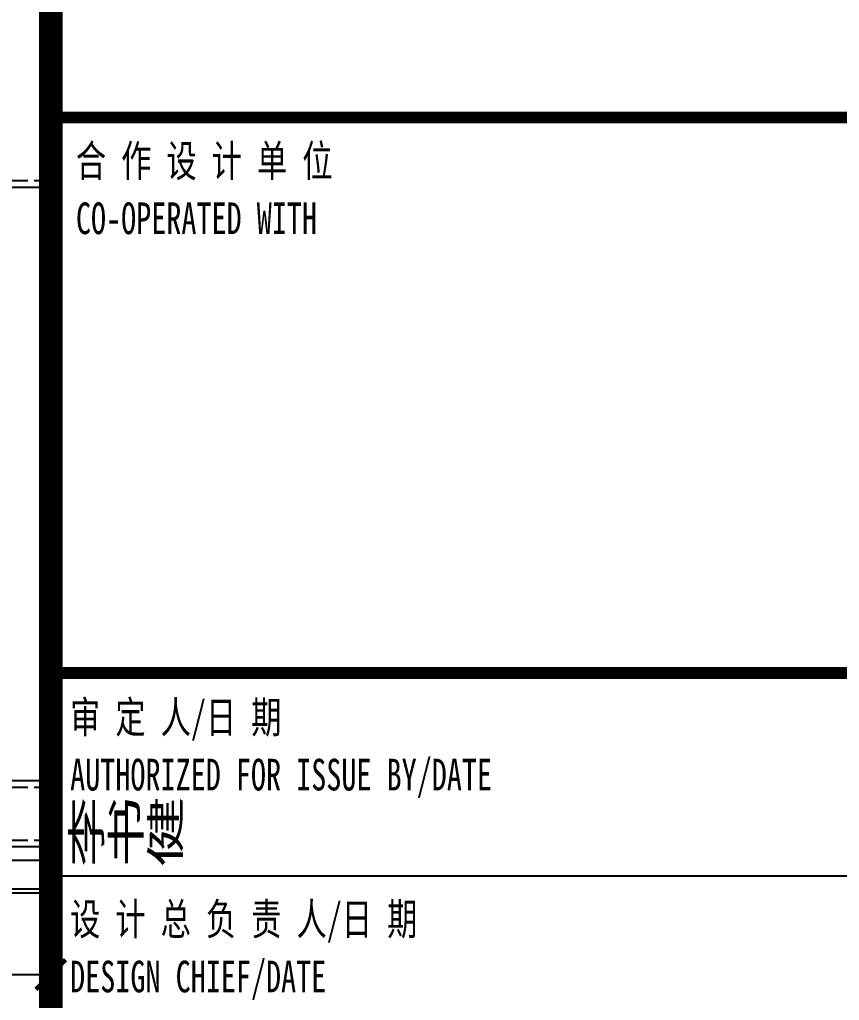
# Model space of a CAD drawing. Extents: x -8792 to 174344, y -43961 to 62816.
# Drawn here: x 99076 to 99697, y -9368 to -8625 of the extents above; entities that cross this region are included whole.
import ezdxf
from ezdxf.enums import TextEntityAlignment as Align
from ezdxf.xclip import XClip

# ---------------------------------------------------------------- set-up
doc = ezdxf.new("R2010")
doc.units = 0
doc.header["$LTSCALE"] = 50
doc.header["$XCLIPFRAME"] = 0
for name, pattern in [('DASH', [0.35, 0.25, -0.1]), ('DOT2', [0.125, 0, -0.125]), ('HIDDEN', [0.375, 0.25, -0.125])]:
    doc.linetypes.add(name, pattern=pattern)
for name, color, linetype in [('#标注', 1, 'Continuous'), ('#虚线', 8, 'HIDDEN'), ('#铝板', 2, 'Continuous'), ('2-会议墙身$0$000-灯膜', 4, 'Continuous'), ('2017_11-sheet-LOGO$0$C-SHET-TTLB', 11, 'Continuous'), ('2017_11-sheet-R$0$C-SHET-TTLB', 11, 'Continuous'), ('A-FLOR-OTLN', 4, 'DOT2'), ('C-SHET-SHBD', 11, 'Continuous'), ('C-SHET-TTLB', 11, 'Continuous'), ('TC', 251, 'Continuous'), ('WA', 34, 'Continuous'), ('吊顶', 7, 'Continuous'), ('通-图框-文字', 4, 'Continuous')]:
    doc.layers.add(name, color=color, linetype=linetype)
doc.styles.add('2017_11-sheet-R$0$SHEET-ECADI', font='', dxfattribs={"width": 0.7})
doc.styles.add('JHZX', font='jrs.shx', dxfattribs={"width": 0.6, "bigfont": 'jhz.shx'})
doc.styles.add('XD-2008', font='xd-hzs.shx', dxfattribs={"width": 0.7, "bigfont": 'xd-hztxt.shx'})
doc.styles.add('XD2008', font='@1romans.shx', dxfattribs={"width": 0.7, "bigfont": '!hztxt.shx'})
doc.styles.get('2017_11-sheet-R$0$SHEET-ECADI').set_extended_font_data('SimHei')
doc.dimstyles.new('JZBZ-15', dxfattribs={"dimscale": 15, "dimtxt": 3, "dimasz": 1.5, "dimexe": 1, "dimexo": 1, "dimgap": 0.5, "dimtad": 1, "dimdec": 0, "dimdsep": 46, "dimtxsty": 'JHZX', "dimblk1": 'ARCHTICK', "dimblk2": 'ARCHTICK', "dimsah": 1, "dimcen": 0, "dimclrd": 1, "dimclre": 1, "dimclrt": 2, "dimadec": 3, "dimazin": 2, "dimtfac": 1, "dimtdec": 0, "dimtix": 1, "dimtmove": 0, "dimatfit": 3, "dimfxl": 0, "dimtolj": 1, "dimlwd": -1, "dimlwe": -1, "dimarcsym": 0})

# ---------------------------------------------------------------- blocks, each defined once
blk = doc.blocks.new('A$Cbd8d7c8c')
at = {"layer": 'A-FLOR-OTLN', "color": 8}
blk.add_lwpolyline([(-22721.25, -15689.87), (-43719.42, -33393.16, 0.413756), (-43991.61, -36560.98, 0.189672), (122158.17, -126683.04, 0.414786), (124666.02, -124719.49), (133885.17, -48361.88, 0.379931), (116453.25, -23207.95, 0.236452)], format="xyb", dxfattribs=at)
at = {"layer": '吊顶', "const_width": 3}
blk.add_lwpolyline([(36525.16, -42886.24, 0.056654), (31389.8, -41079.32), (30859.09, -40957.78, -0.112536), (21289.45, -36343.72, -0.028917), (3039.01, -19971.01, 0.413532), (-633.62, -19953.38), (-31397.94, -50352.84, 0.414781), (-31416.33, -54033.31, 0.170492), (123964.28, -129414.71, 0.412564), (126841.18, -127143.22), (136317.5, -48655.55, 1.269195), (87076.8, -54393.32)], format="xyb", dxfattribs=at)
blk = doc.blocks.new('A$C72e0b4f3')
at = {"layer": 'TC', "ltscale": 0.5}
h = blk.add_hatch(dxfattribs=at)
h.set_pattern_fill('ANSI32', color=256, scale=2, angle=135, style=0)
h.set_pattern_definition([(180, (-892.002, -349), (-9e-16, -9.525), []), (180, (-895.177, -345.825), (-9e-16, -9.525), [])])
h.paths.add_polyline_path([(-892, 169), (-874, 169), (-874, 1), (-892, 1)])
h.paths.add_polyline_path([(-654, 169), (-672, 169), (-672, -49), (-654, -49)])
h.paths.add_polyline_path([(2614.45, -3), (2596.45, -3), (2596.45, -349), (2614.45, -349)])
h = blk.add_hatch(dxfattribs=at)
h.set_pattern_fill('ANSI32', color=256, scale=2, angle=45, style=0)
h.set_pattern_definition([(90, (-1579.601, -349), (-9.525, 0), []), (90, (-1576.426, -345.825), (-9.525, 0), [])])
h.paths.add_polyline_path([(-892, 19), (-1579.6, 19), (-1579.6, 1), (-892, 1)])
h.paths.add_polyline_path([(-654, -31), (-349, -31), (-349, -49), (-654, -49)])
h.paths.add_polyline_path([(2785.24, -349), (2614.45, -349), (2614.45, -331), (2785.24, -331)])
at = {"layer": '#虚线', "color": 8, "linetype": 'DASH'}
for p, q in [((5799.46, 190), (-1535.78, 190)), ((3755.45, -270.09), (2710.12, -270)), ((3755.45, -310.09), (2710.12, -310))]:
    blk.add_line(p, q, dxfattribs=at)
at = {"layer": '#铝板'}
for points in [[(7373.34, -350), (2802.96, -350), (2802.96, -325), (7373.34, -325)], [(7373.34, -347), (2805.96, -347), (2805.96, -325)]]:
    blk.add_lwpolyline(points, dxfattribs=at)
at = {"layer": '2-会议墙身$0$000-灯膜'}
blk.add_line((-396.4, 0), (2655.15, 0), dxfattribs=at)
at = {"layer": 'WA'}
for p, q in [((3755.45, -265.09), (2710.12, -265)), ((3755.45, -315.09), (2660.12, -315))]:
    blk.add_line(p, q, dxfattribs=at)
blk.add_lwpolyline([(-1535.78, 345), (5799.46, 345), (5799.46, 185), (-1535.78, 185)], dxfattribs=at)
blk = doc.blocks.new('_ARCHTICK')
at = {"color": 0, "linetype": 'ByBlock', "const_width": 0.15}
blk.add_lwpolyline([(-0.5, -0.5), (0.5, 0.5)], dxfattribs=at)
blk = doc.blocks.new('*D320')
at = {"layer": '#标注', "color": 1, "ltscale": 10, "transparency": 16777216}
for p, q in [((98781.38, -9301.81), (98781.38, -9363.6)), ((99099.16, -9301.81), (99099.16, -9363.6)), ((98781.38, -9348.6), (99099.16, -9348.6))]:
    blk.add_line(p, q, dxfattribs=at)
at = {"layer": 'Defpoints', "color": 0, "ltscale": 10, "transparency": 16777216}
for p in [(98781.38, -9286.81), (99099.16, -9286.81), (99099.16, -9348.6)]:
    blk.add_point(p, dxfattribs=at)
at = {"layer": '#标注', "color": 1, "ltscale": 10, "transparency": 16777216, "xscale": 22.5, "yscale": 22.5, "zscale": 22.5, "rotation": 180}
blk.add_blockref('_ARCHTICK', (98781.38, -9348.6), dxfattribs=at)
at = {"layer": '#标注', "color": 1, "ltscale": 10, "transparency": 16777216, "xscale": 22.5, "yscale": 22.5, "zscale": 22.5}
blk.add_blockref('_ARCHTICK', (99099.16, -9348.6), dxfattribs=at)
at = {"layer": '#标注', "color": 2, "ltscale": 10, "transparency": 16777216, "insert": (98940.27, -9318.6), "char_height": 45, "attachment_point": 5, "style": 'JHZX'}
blk.add_mtext('\\A1;DIM', dxfattribs=at)
blk = doc.blocks.new('华东院_土建2018EcadiA3_2022_02-sheet-LOGO', base_point=(415.294, 161.488))
at = {"layer": '2017_11-sheet-LOGO$0$C-SHET-TTLB'}
blk.add_lwpolyline([(340.294, 161.488, 0.6, 0.6, 0), (415.294, 161.488, 0.9, 0.9, 0)], format="xyseb", dxfattribs=at)
blk = doc.blocks.new('华东院_土建2018EcadiA3_2021_06-sheet-R', base_point=(415, 5))
at = {"layer": '2017_11-sheet-R$0$C-SHET-TTLB'}
blk.add_line((340.021, 123.16), (415, 123.16), dxfattribs=at)
blk.add_lwpolyline([(339.706, 133.41, 0.6, 0.6, 0), (414.706, 133.41, 0.9, 0.9, 0)], format="xyseb", dxfattribs=at)
blk.add_blockref('华东院_土建2018EcadiA3_2022_02-sheet-LOGO', (415.294, 161.488), dxfattribs=at)
at = {"layer": '2017_11-sheet-R$0$C-SHET-TTLB', "style": '2017_11-sheet-R$0$SHEET-ECADI', "width": 0.7}
for s, p in [('合 作 设 计 单 位', (341.271, 158.495)), ('CO-OPERATED WITH', (341.271, 155.592)), ('审 定 人/日 期', (340.978, 130.373)), ('AUTHORIZED FOR ISSUE BY/DATE', (340.978, 127.469)), ('设 计 总 负 责 人/日 期', (340.978, 120.167)), ('DESIGN CHIEF/DATE', (340.978, 117.263))]:
    blk.add_text(s, height=1.6, dxfattribs=at).set_placement(p)
blk = doc.blocks.new('A$Ce60f285c')
at = {"layer": 'C-SHET-TTLB'}
blk.add_lwpolyline([(345, 297, 1.2, 1.2, 0), (345, 10.011, 0.9, 0.9, 0)], format="xyseb", dxfattribs=at)
blk.add_blockref('华东院_土建2018EcadiA3_2021_06-sheet-R', (420, 10), dxfattribs=at)
at = {"layer": 'C-SHET-SHBD', "style": 'XD2008', "width": 0.7}
for tag, p in [('审定人', (345.736, 128.403)), ('设总', (345.736, 118.195)), ('审核人', (345.736, 107.963)), ('专业负责人', (345.736, 97.755)), ('校对人', (345.736, 87.546)), ('设计人', (345.736, 77.639))]:
    blk.add_attdef(tag, p, '', height=2.8, dxfattribs=at)
for tag, p in [('工程编号', (368.416, 27.046)), ('阶段', (404.414, 27.046)), ('专业', (404.414, 19.691))]:
    blk.add_attdef(tag, text='', height=3.5, dxfattribs=at).set_placement(p, align=Align.MIDDLE_CENTER)
at = {"layer": 'C-SHET-SHBD', "style": 'XD2008', "width": 0.7, "flags": 1}
blk.add_attdef('日期', text='', height=3.5, dxfattribs=at).set_placement((368.416, 13.426), align=Align.MIDDLE_CENTER)
at = {"layer": '通-图框-文字', "style": 'XD-2008', "width": 0.7}
for tag, p in [('建设单位', (383.408, 70.61)), ('项目名称', (383.282, 58.428))]:
    blk.add_attdef(tag, text='', height=5, dxfattribs=at).set_placement(p, align=Align.MIDDLE_CENTER)
blk = doc.blocks.new('A$C6049850a')
at = {"ltscale": 10}
blk.add_blockref('A$Ce60f285c', (0, 0), dxfattribs=at)
at = {"layer": 'C-SHET-SHBD', "ltscale": 10, "style": 'XD2008', "width": 0.7}
blk.add_text('李书健', height=3, dxfattribs=at).set_placement((348.785, 130.37), align=Align.MIDDLE)

msp = doc.modelspace()

# ---------------------------------------------------------------- block references
at = {"ltscale": 10}
ref = msp.add_blockref('A$Cbd8d7c8c', (-20242.468, 78224.561), dxfattribs=at)
XClip(ref).set_block_clipping_path([(33737.5024453482, -58253.8739175466), (58527.5008306247, -28195.842069268)])
ref = msp.add_blockref('A$Cbd8d7c8c', (22321.982, 94074.685), dxfattribs=at)
XClip(ref).set_block_clipping_path([(76291.0063025201, -72283.9918497168), (103268.9259821397, -47877.3086105986)])
ref = msp.add_blockref('A$C72e0b4f3', (97033.054, -8936.81), dxfattribs=at)
XClip(ref).set_block_clipping_path([(-2823.889841313, -2118.0011099379), (-254.0148247246, 1437.8975418743)])
ref = msp.add_blockref('A$C72e0b4f3', (95985.923, -8936.81), dxfattribs=at)
XClip(ref).set_block_clipping_path([(851.7057187119, -2109.0685101723), (3113.2405753451, 1437.8975418743)])

# ---------------------------------------------------------------- next in the draw order: block references
at = {"ltscale": 10, "xscale": 15, "yscale": 15, "zscale": 15}
msp.add_blockref('A$C6049850a', (93924.164, -11196.044), dxfattribs=at)

# ---------------------------------------------------------------- next in the draw order: dimensions: what is measured, and where the dimension line sits
at = {"layer": '#标注', "ltscale": 10}
dim = msp.add_linear_dim(base=(99099.164, -9348.598), p1=(98781.378, -9286.81), p2=(99099.164, -9286.81), text='DIM', dimstyle='JZBZ-15', override={"dimtmove": 1}, dxfattribs=at)
dim.commit()
dim.dimension.update_dxf_attribs({"geometry": '*D320', "text_midpoint": (98940.271, -9318.598)})

doc.saveas('drawing.dxf')
